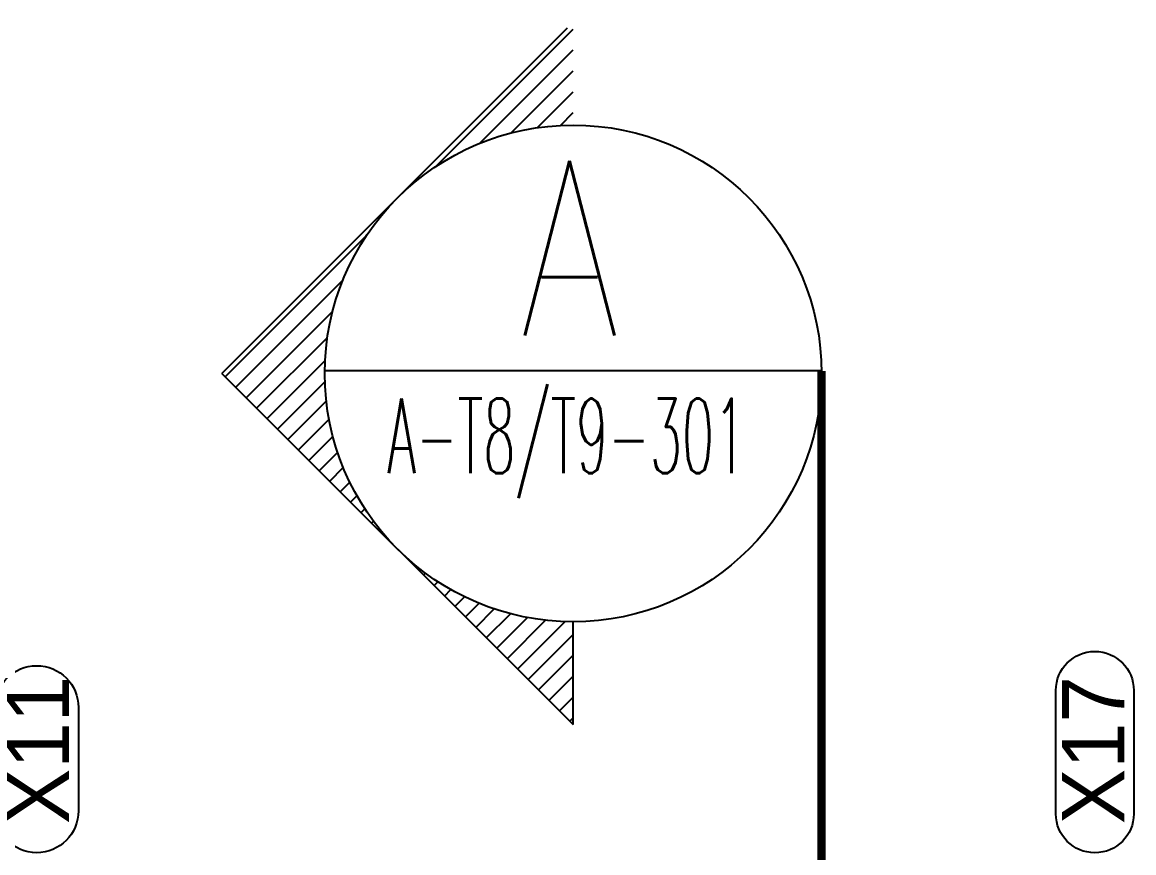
# Model space of a CAD drawing. Header units: millimetres. Extents: x 1167879 to 1231451, y -5731814 to -5645217.
# Drawn here: x 1199208 to 1202554, y -5698300 to -5695799 of the extents above; entities that cross this region are included whole.
import ezdxf

# ---------------------------------------------------------------- set-up
doc = ezdxf.new("R2010")
doc.units = ezdxf.units.MM
doc.header["$LTSCALE"] = 1000
doc.header["$MEASUREMENT"] = 0
for name, pattern in [('AUDIT_D_120904163729-0', [0]), ('T8(T9 IS SIMILAR) - DIMENSION & TEXTING$0$T8_REFUGE COLUMNS$0$HIDDEN', [0.375, 0.25, -0.125]), ('T8_REFUGE COLUMNS$0$AUDIT_D_120904163729-0', [0])]:
    doc.linetypes.add(name, pattern=pattern)
doc.layers.get('0').update_dxf_attribs({"linetype": 'AUDIT_D_120904163729-0'})
for name, color, linetype in [('T8(T9 IS SIMILAR) - DIMENSION & TEXTING$0$T8_REFUGE COLUMNS$0$SECTSYMBOL', 3, 'Continuous'), ('T8(T9 IS SIMILAR) - DIMENSION & TEXTING$0$T8_REFUGE COLUMNS$0$TEXTB', 2, 'Continuous'), ('T8(T9 IS SIMILAR)$0$$6$a-beam 2', 50, 'Continuous'), ('T8_REFUGE COLUMNS$0$A-COLUMN GRID NUMBERING', 4, 'T8_REFUGE COLUMNS$0$AUDIT_D_120904163729-0'), ('T8_TYPICAL COLUMNS$0$A-RCC COLS', 3, 'Continuous')]:
    doc.layers.add(name, color=color, linetype=linetype)
doc.layers.add('T8(T9 IS SIMILAR)$0$D&W', color=8, linetype='Continuous', lineweight=25)
doc.styles.add('T8(T9 IS SIMILAR) - DIMENSION & TEXTING$0$T8_REFUGE COLUMNS$0$ROMANS', font='romans.shx', dxfattribs={"width": 0.75})
doc.styles.add('T8_REFUGE COLUMNS$0$STANDARD', font='GOTHIC.TTF')

# ---------------------------------------------------------------- blocks, each defined once
blk = doc.blocks.new('T8(T9 IS SIMILAR) - DIMENSION & TEXTING')
at = {"layer": 'T8(T9 IS SIMILAR) - DIMENSION & TEXTING$0$T8_REFUGE COLUMNS$0$SECTSYMBOL'}
h = blk.add_hatch(dxfattribs=at)
h.set_pattern_fill('ANSI31', color=8, scale=355.5, angle=990, style=0)
h.set_pattern_definition([(225, (292786.792, -7078624.116), (-31.4220576, 31.4220576), [])])
h.paths.add_polyline_path([(1200337.9, -5696327.7), (1199809.2, -5696856.4), (1200337.9, -5697385.2, -0.198912), (1200118.9, -5696856.4, -0.198912)])
h.paths.add_polyline_path([(1200337.9, -5697385.2), (1200866.7, -5697913.9), (1200866.7, -5697604.2, -0.198912)])
h.paths.add_polyline_path([(1200866.7, -5695799), (1200337.9, -5696327.7, -0.198912), (1200866.7, -5696108.7)])
at = {"color": 4, "linetype": 'T8(T9 IS SIMILAR) - DIMENSION & TEXTING$0$T8_REFUGE COLUMNS$0$HIDDEN', "ltscale": 5, "const_width": 25, "elevation": 0.1}
blk.add_lwpolyline([(1201614.3, -5696849.1), (1201614.3, -5701090.9)], dxfattribs=at)
at = {"layer": 'T8(T9 IS SIMILAR) - DIMENSION & TEXTING$0$T8_REFUGE COLUMNS$0$SECTSYMBOL', "color": 2}
for p, q in [((1199809.2, -5696856.4, 0.1), (1200849.8, -5695815.8, 0.1)), ((1199809.2, -5696856.4, 0.1), (1200866.7, -5697913.9, 0.1)), ((1201614.3, -5696849.1, 0.1), (1200119, -5696849.1, 0.1)), ((1200866.7, -5697913.9, 0.1), (1200866.7, -5697604.2, 0.1))]:
    blk.add_line(p, q, dxfattribs=at)
at = {"layer": 'T8(T9 IS SIMILAR) - DIMENSION & TEXTING$0$T8_REFUGE COLUMNS$0$SECTSYMBOL', "color": 6}
blk.add_circle((1200866.7, -5696856.4, 0.1), 747.7, dxfattribs=at)
at = {"layer": 'T8(T9 IS SIMILAR) - DIMENSION & TEXTING$0$T8_REFUGE COLUMNS$0$TEXTB', "style": 'T8(T9 IS SIMILAR) - DIMENSION & TEXTING$0$T8_REFUGE COLUMNS$0$ROMANS'}
for s, height, width, p in [('A', 525, 0.75, (1200704, -5696741.8, 0.1)), ('A-T8/T9-301', 225, 0.5, (1200306.8, -5697157, 0.1))]:
    blk.add_text(s, height=height, dxfattribs=dict(at, width=width)).set_placement(p)
blk = doc.blocks.new('T8_REFUGE COLUMNS')
at = {"layer": 'T8_REFUGE COLUMNS$0$A-COLUMN GRID NUMBERING', "linetype": 'ByBlock'}
for points in [[(1202554, -5698182.4, -1), (1202319.6, -5698182.4), (1202319.6, -5697810.7, -1), (1202554, -5697810.7)], [(1199377.7, -5698173.5, -1), (1199126, -5698173.5), (1199126, -5697862.2, -1), (1199377.7, -5697862.2)]]:
    blk.add_lwpolyline(points, format="xyb", close=True, dxfattribs=at)
at = {"layer": 'T8_REFUGE COLUMNS$0$A-COLUMN GRID NUMBERING', "linetype": 'ByBlock', "char_height": 187.5, "attachment_point": 1, "rotation": 90, "style": 'T8_REFUGE COLUMNS$0$STANDARD'}
for s, insert in [('X11', (1199162, -5698213.6)), ('X17', (1202338.3, -5698213.9))]:
    blk.add_mtext_dynamic_manual_height_columns(s, width=444.685, gutter_width=500, heights=[0], dxfattribs=dict(at, insert=insert))
blk = doc.blocks.new('T8_TYPICAL COLUMNS')
at = {"layer": 'T8_TYPICAL COLUMNS$0$A-RCC COLS', "linetype": 'ByBlock'}
blk.add_blockref('T8_REFUGE COLUMNS', (0, 0), dxfattribs=at)
blk = doc.blocks.new('T8(T9 IS SIMILAR)')
at = {"layer": 'T8(T9 IS SIMILAR)$0$D&W', "linetype": 'ByBlock'}
blk.add_blockref('T8_TYPICAL COLUMNS', (0, 0), dxfattribs=at)
at = {"layer": 'T8(T9 IS SIMILAR)$0$$6$a-beam 2', "linetype": 'ByBlock'}
blk.add_blockref('T8(T9 IS SIMILAR) - DIMENSION & TEXTING', (0, 0), dxfattribs=at)

msp = doc.modelspace()

# ---------------------------------------------------------------- block references
at = {"linetype": 'ByBlock'}
msp.add_blockref('T8(T9 IS SIMILAR) - DIMENSION & TEXTING', (0, 0), dxfattribs=at)

# ---------------------------------------------------------------- next in the draw order: block references
msp.add_blockref('T8(T9 IS SIMILAR)', (0, 0), dxfattribs=at)

doc.saveas('drawing.dxf')
